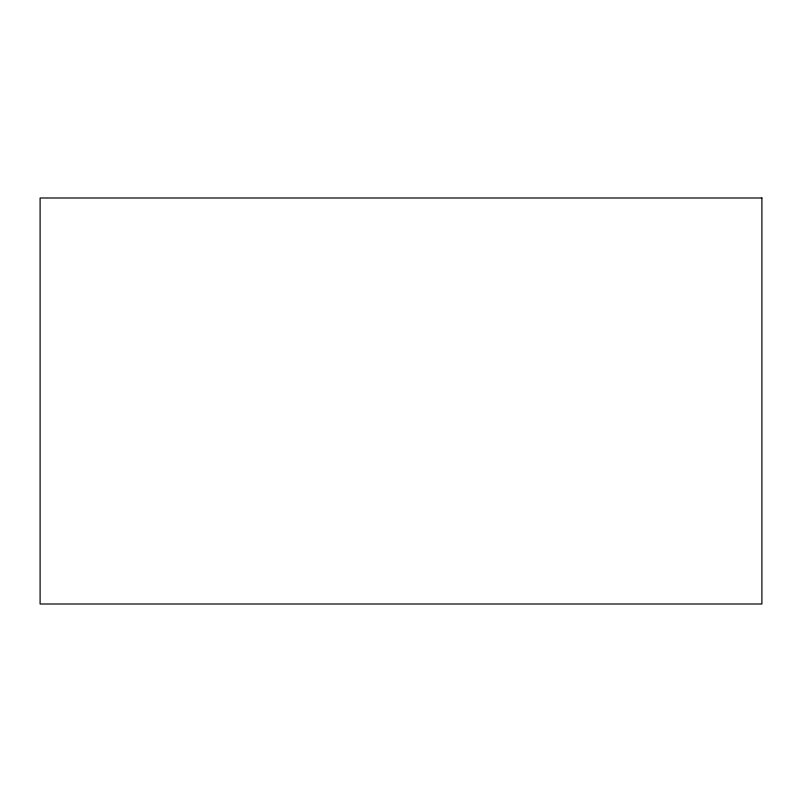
<?xml version="1.0" encoding="UTF-8"?>
<svg xmlns="http://www.w3.org/2000/svg" width="802" height="802" viewBox="0 0 802 802"><rect width="100%" height="100%" fill="white"/><g stroke="black" fill="none" stroke-linecap="round" stroke-linejoin="round"><path stroke-width="1.2" d="M761.9 197.994L40.1 197.994L40.1 604.006L761.9 604.006L761.9 197.994"/></g></svg>
